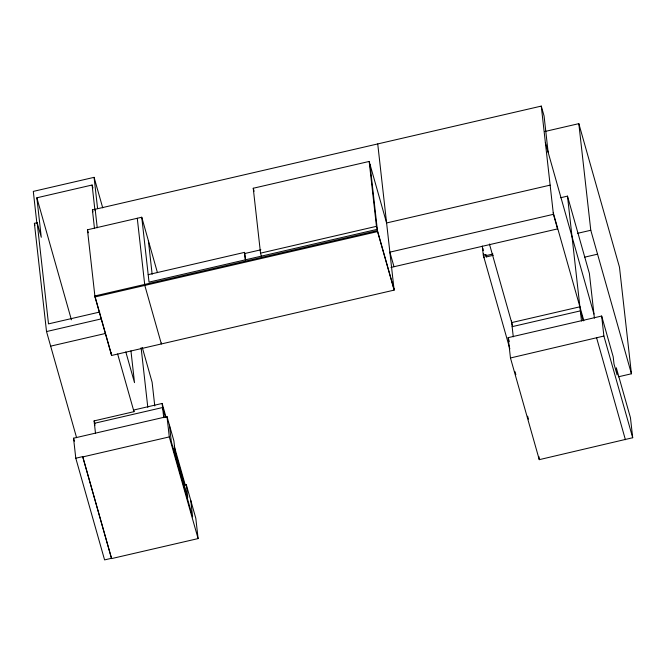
<?xml version="1.0" encoding="UTF-8"?>
<svg xmlns="http://www.w3.org/2000/svg" width="666" height="666" viewBox="0 0 666 666"><rect width="100%" height="100%" fill="white"/><g stroke="black" fill="none" stroke-linecap="round" stroke-linejoin="round"><path stroke-width="1" d="M102.722 207.859L94.081 177.347L33.3 191.4L36.896 223.451M76.59 437.695L46.528 331.56L34.391 223.343L37.154 222.702L41.284 237.287L36.855 197.794L92.108 185.015L92.957 188.02M94.489 228.513L92.407 209.923L541.275 106.102L544.064 115.942L548.143 152.356M261.372 256.135L260.523 253.147L253.246 188.253L369.172 161.447L386.596 222.96L550.141 185.131M377.73 143.931L394.13 290.118L111.563 355.469L94.988 296.953L87.454 229.787L141.75 217.233L157.442 272.627M544.663 131.552L578.821 123.651L619.472 267.166L631.435 373.784L618.314 376.814M148.185 274.658L244.514 252.381L245.563 260.04M244.83 253.505L260.856 249.8M260.523 253.147L376.448 226.332L369.172 161.447M94.988 296.953L377.547 231.593L370.013 164.435M560.664 197.719L567.482 196.137L589.393 273.501L594.405 318.157M99.734 312.038L48.501 323.884L37.154 222.702M46.528 331.56L101.224 318.906M541.275 106.102L553.413 214.319L389.868 252.148L393.997 266.733M50.658 346.145L105.361 333.491M390.959 267.432L557.542 228.904L557.359 227.239M509.856 348.917L483.291 255.128L485.805 254.545L486.288 256.918L493.281 255.303M577.472 233.35L590.784 230.27L578.821 123.651M486.288 256.918L485.93 255.644L492.915 254.029M584.765 257.134L597.552 254.179M166.084 417.382L162.138 403.454L133.791 410.006L133.983 411.671L94.106 420.895L95.513 433.466M511.679 322.585L579.895 306.81M512.137 326.656L580.352 310.88L583.175 320.829M508.183 337.654L601.656 316.042L613.195 356.785L614.01 364.019L617.116 374.991L616.3 367.757L630.452 417.715L632.7 437.728L539.269 459.657L510.464 357.975L508.183 337.654L509.274 341.483M75.791 458.216L82.726 456.618L111.522 558.291L104.587 559.898L75.791 458.216L73.543 438.211L167.008 416.591L173.893 440.875L175.316 453.546L187.745 497.427L186.322 484.765L183.808 485.339M510.464 357.975L603.895 336.047L601.656 316.042M186.322 484.765L195.812 518.265L198.093 538.586L111.555 558.599L82.759 456.926L169.289 436.913L167.008 416.591M590.784 230.27L631.435 373.784M603.895 336.047L632.7 437.728M545.362 142.516L593.939 314.027M596.578 337.745L625.407 439.727M553.23 212.662L583.832 320.696M553.413 214.319L557.542 228.904M489.427 244.014L512.52 325.557M515.001 371.653L515.842 374.625M527.614 416.192L528.454 419.164M376.448 226.332L377.297 229.329L149.026 282.126L141.75 217.233M394.014 289.119L377.439 230.594L94.872 295.954L111.455 354.47M377.547 231.593L394.13 290.118M253.246 188.253L254.096 191.25M174.259 446.245L185.248 485.048M165.409 417.474L162.596 407.525L94.381 423.301L94.938 425.291M174.151 448.318L184.582 485.139M174.833 452.597L180.769 473.534M174.692 452.797L176.382 458.774M176.948 460.772L180.336 472.743M169.289 436.913L198.093 538.586M142.274 347.494L152.114 382.217L154.77 405.944M92.407 209.923L92.957 211.871M125.807 351.923L134.507 382.634L130.944 350.849M87.454 229.787L88.295 232.767M117.632 353.971L133.983 411.671M36.855 197.794L71.412 319.822M94.106 420.895L94.955 423.876M34.391 223.343L34.94 225.291M73.543 438.211L74.392 441.192M567.482 196.137L581.493 321.037M538.927 456.601L539.269 459.657M511.446 320.521L513.278 336.813M485.805 254.545L485.93 255.644M483 248.526L483.233 250.574M483.574 253.654L484.032 257.75M482.276 246.029L483.291 255.128M244.514 252.381L245.346 259.84M190.759 500.432L192.607 516.908L171.295 441.675L169.455 425.208M180.902 474.733L181.052 476.073M161.272 342.948L161.38 343.947L144.805 285.431L137.271 218.265M148.376 240.626L152.148 274.284M162.138 403.454L163.736 417.682M141.117 347.744L147.802 407.326M94.081 177.347L97.561 208.358M95.163 209.282L97.236 227.755M111.222 352.422L111.563 355.469M92.108 185.015L94.947 210.331"/></g></svg>
